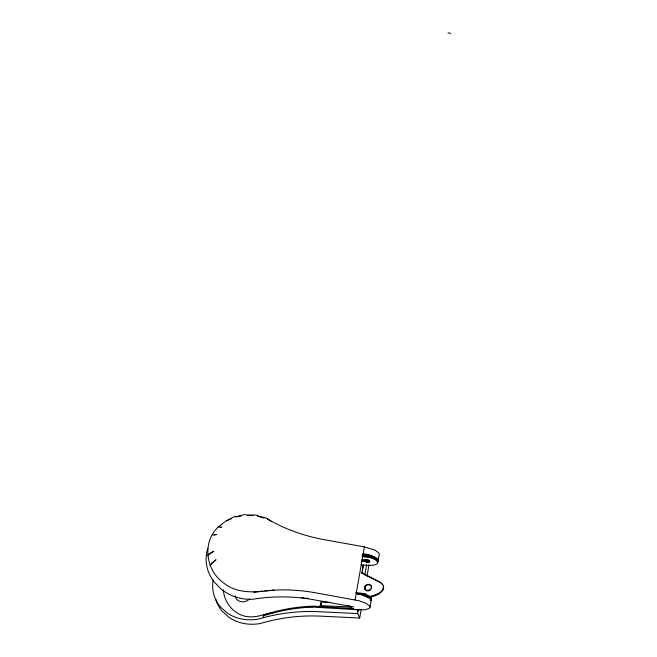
<?xml version="1.0" encoding="UTF-8"?>
<svg xmlns="http://www.w3.org/2000/svg" width="657" height="657" viewBox="0 0 657 657"><rect width="100%" height="100%" fill="white"/><g stroke="black" fill="none" stroke-linecap="round" stroke-linejoin="round"><path stroke-width="0.99" d="M347.98 605.261L353.244 609.138L357.367 609.712L364.692 609.795L369.193 608.448L369.973 607.347L369.669 606.058L365.99 603.249L359.149 600.785L315.261 592.745A164.11 147.332 11.3 0 0 274.158 590.101C256.624 592.171 237.325 594.716 222.69 582.217C205.871 569.57 202.241 542.969 217.508 527.661M321.363 602.026L330.381 602.37M213.172 580.123A42.82 36.964 -23 0 0 220.194 606.682L227.56 613.268A42.82 36.964 -23 0 0 258.168 619.132L263.137 617.736L263.629 614.895A164.11 141.69 -23 0 1 268.623 613.638M350.748 607.043L320.739 605.598L321.38 601.927L320.739 605.598L319.368 607.109M319.754 606.501L320.83 605.138L321.462 601.475M355.084 599.89L364.356 546.879L324.525 539.726A164.11 147.332 11.3 0 1 280.334 525.814L267.448 519.194M373.455 579.137L362.023 573.233L363.132 565.16M362.023 573.233L363.51 564.708M358.862 609.228L358.517 611.248L357.835 609.639M364.849 574.99L366.614 564.921M371.115 599.775L371.098 598.511L370.022 597.205L363.05 594.248L362.886 595.185L369.858 598.133L370.934 599.447L370.95 600.712M362.081 555.748L369.694 556.241L369.858 555.288L371.862 555.822L376.831 558.245L377.906 559.559L377.923 560.815M215.783 599.209A42.82 36.964 -23 0 0 222.074 611.125L229.449 617.711A42.82 36.964 -23 0 0 260.049 623.575A164.11 141.69 -23 0 1 320.517 616.143L359.691 618.032L361.21 609.335M364.734 589.189L365.259 586.167M367.025 576.099L368.955 565.02M370.835 600.547L371.304 599.373L370.696 598.059L364.734 594.757L364.914 593.69L355.807 592.524M362.188 565.201L373.316 565.234L375.779 564.56L377.299 563.599L377.767 562.425L375.5 559.748L371.189 557.809L371.377 556.75L362.253 555.576M369.973 607.347L371.106 600.851L370.803 599.562L369.448 598.157L364.003 595.431L356.225 593.394M371.304 599.373L370.877 596.991L364.914 593.69M377.767 562.425L377.34 560.043L371.377 556.75M377.307 562.047L378.079 560.947L379.237 554.336L378.933 553.046L375.262 550.238L364.356 546.879M363.107 553.95L363.198 553.49L367.255 554.385L374.104 556.849L377.783 559.657L378.079 560.947M371.345 588.754L371.566 588.007M377.479 562.54L377.947 561.357M371.024 599.48L371.492 598.305M318.834 606.92L320.83 605.138M218.296 527.045L224.875 521.847M207.653 555.444L213.804 551.248L209.057 553.695M235.042 516.197L225.729 521.173L231.346 518.751M369.916 596.499C374.712 594.725 384.107 593.255 383.302 586.11M370.121 596.991C376.691 596.548 389.839 589.14 380.28 582.274L361.81 572.732M214.125 535.184L216.744 534.428L212.342 534.88M245.439 514.316L235.608 516.903L241.135 516.008M271.899 612.776C261.921 615.067 251.713 619.19 241.521 615.157C231.141 611.035 224.086 600.851 223.29 589.781M253.824 592.294L262.734 591.07M220.038 527.415L221.729 527.243L217.919 526.84M264.886 590.815L274.158 590.101M308.544 606.723L312.855 606.74M325.314 602.551L327.317 602.617M359.691 618.032L357.802 613.589L318.629 611.7A164.11 141.69 -23 0 0 263.137 617.736M362.245 554.804L369.858 555.288M357.342 593.879L363.05 594.248M353.45 608.579L313.028 606.148A165.917 138.019 -32.8 0 0 263.629 614.895M253.076 515.655L246.482 515.145L256.123 514.957L257.61 516.016L263.933 518.061M364.717 560.766L369.694 561.275A2.554 1.125 9.9 0 1 367.756 562.269L367.099 562.203A2.554 1.125 9.9 0 1 365.341 561.595L361.72 561.127M362.081 556.643L371.189 557.809M362.023 559.78L365.054 560.175A2.554 1.125 9.9 0 1 366.631 559.887L367.288 559.953A2.554 1.125 9.9 0 1 369.702 561.324M361.9 560.06L364.619 560.413M356.62 593.714L360.677 594.232M362.705 594.495L364.734 594.757M301.218 597.509L304.248 597.895M306.269 598.157L308.281 598.412M353.696 606.904L313.865 599.759A164.11 147.332 11.3 0 0 252.428 599.315A42.82 38.434 11.3 0 1 221.294 589.23L213.788 581.519A42.82 38.434 11.3 0 1 207.76 548.529M448.049 32.85L450.743 33.367M257.61 516.016L266.372 518.069L271.152 521.247M369.694 556.241L376.666 559.189L377.742 560.503L377.759 561.768M375.213 580.041L379.606 582.316M382.637 584.722L380.28 582.274M378.309 593.517L378.522 594.018M361.194 564.577L361.407 565.077M357.802 613.589L357.326 609.786L312.855 607.093A165.917 138.019 -32.8 0 0 263.465 615.839M249.57 598.921A8.566 7.391 -23 0 1 240.799 601.64A8.566 7.391 -23 0 1 235.19 595.825M370.261 590.076A3.425 2.957 -23 0 1 369.497 590.536M368.643 590.807A3.425 2.957 -23 0 1 366.926 590.75M366.171 590.413A3.425 2.957 -23 0 1 364.939 587.728L365.177 586.947A3.425 2.957 -23 0 1 368.749 584.82A3.425 2.957 -23 0 1 371.591 587.186M364.881 559.821A2.554 1.125 9.9 0 1 364.873 559.518M270.298 613.252A164.11 141.69 -23 0 1 273.649 612.521M364.964 586.446L364.725 587.227A3.425 2.957 -23 0 0 367.132 590.339A3.425 2.957 -23 0 0 371.131 588.253L371.369 587.473A3.425 2.957 -23 0 0 368.963 584.36A3.425 2.957 -23 0 0 364.964 586.446M211.562 563.18L210.051 565.373L216.046 559.739L211.562 563.18M366.869 559.789L366.236 559.772A2.554 1.125 9.9 0 0 364.783 560.922A2.554 1.125 9.9 0 0 367.559 562.137L368.191 562.146A2.554 1.125 9.9 0 0 369.645 561.004A2.554 1.125 9.9 0 0 366.869 559.789"/></g></svg>
